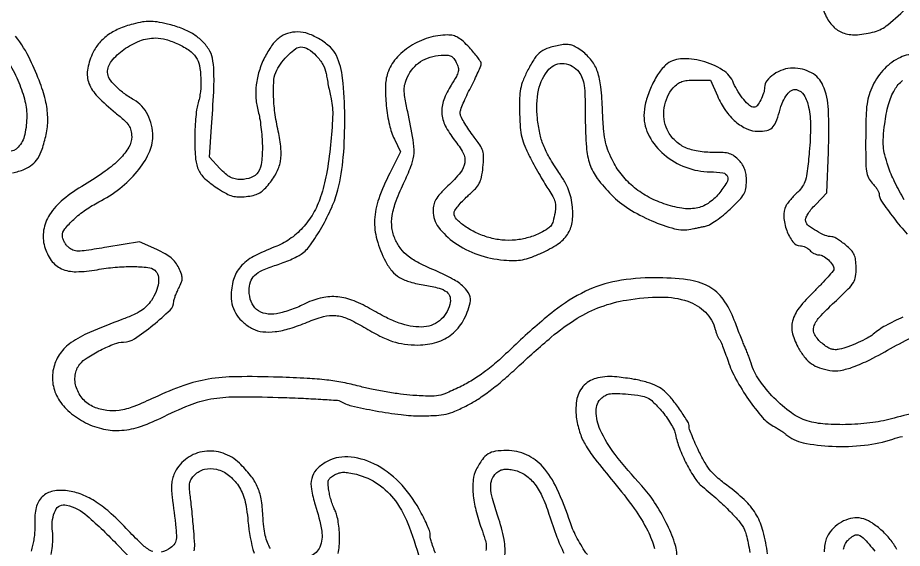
# Model space of a CAD drawing. Extents: x 0 to 2791, y 427 to 2463.
# Drawn here: x 1102.2 to 1395.7, y 1943.5 to 2119.7 of the extents above; entities that cross this region are included whole.
import ezdxf

# ---------------------------------------------------------------- set-up
doc = ezdxf.new("R2010")
doc.units = 0

msp = doc.modelspace()

# ---------------------------------------------------------------- linework, layer by layer
for points in [[(1396, 2173.573365, -0.146149), (1395.610443, 2172.269095, -0.000938), (1388.898394, 2162.076965, -0.004024), (1382.607973, 2152.728375, -0.014995), (1378.428497, 2147, 0.035667), (1373.217778, 2139.200884, 0.058009), (1370.106476, 2131.878995, 0.072348), (1369.18044, 2125.377434, 0.119131), (1370.494289, 2120.011044, 0.08292), (1373.11178, 2116.515304, 0.116433), (1376.460677, 2114.549524, 0.096534), (1380.819503, 2114.083513, 0.043687), (1386.5, 2115.077813, 0.10977), (1390.898841, 2117.363791, 0.020319), (1397.687877, 2123.54492, 0.022877)], [(1395.907576, 2020.256079, 0.023916), (1390.165338, 2017.437695, 0.047978), (1386, 2014.588159, -0.052853), (1384.100252, 2013.315473, -0.016662), (1381.020568, 2011.822778, -0.017181), (1377.684802, 2010.476305, -0.029935), (1374.826538, 2009.625117, -0.061638), (1373.383438, 2009.470897, -0.078277), (1372.065174, 2009.701116, -0.06441), (1370.696563, 2010.3754, -0.02828), (1369.076538, 2011.589051, -0.082894), (1366.665044, 2014.418141, -0.212074), (1366.343204, 2017.031906, -0.113543), (1368.142875, 2020.163769, -0.01735), (1373.25, 2025.301892, 0.006359), (1377.795217, 2029.677994, 0.058381), (1379.504529, 2031.813472, 0.105192), (1380.22607, 2033.797744, 0.040222), (1380.399532, 2036.746789, 0.025714), (1380.208657, 2039.35452, 0.077837), (1379.71839, 2041.060478, 0.080894), (1378.741791, 2042.498311, 0.029282), (1376.937307, 2044.19348, 0.016852), (1375.55829, 2045.267998, 0.020479), (1374.194747, 2046.175585, 0.019504), (1373.004616, 2046.837104, 0.117615), (1372.321701, 2047, -0.099246), (1370.130038, 2047.439354, -0.034393), (1367.232577, 2048.890975, -0.032118), (1364.631256, 2050.660789, -0.164815), (1363.684668, 2052.097828, -0.144765), (1363.716683, 2053.105653, -0.052153), (1364.312156, 2054.426643, -0.040461), (1365.395562, 2055.981422, -0.021492), (1366.966007, 2057.727657), (1370.718503, 2061.555773), (1371.20907, 2075.027887, 0.019338), (1371.176736, 2089.254347, 0.089952), (1369.3897, 2097.23216, 0.17113), (1365.577182, 2101.417971, 0.122981), (1359.396023, 2102.985258, 0.082486), (1356.179316, 2102.46282, 0.068018), (1353.063434, 2100.913488, 0.074838), (1350.770671, 2098.791821, 0.170303), (1350, 2096.594802, -0.079356), (1349.688803, 2094.646382, -0.042407), (1348.733355, 2092.396097, -0.039984), (1347.533229, 2090.508035, -0.235372), (1346.513799, 2090, -0.17981), (1345.038075, 2090.548431, -0.039354), (1343.099483, 2092.506134, -0.038464), (1341.204213, 2095.133394, -0.039378), (1339.750485, 2098, 0.156254), (1336.076031, 2102.357, 0.07568), (1329.31568, 2105.288075, 0.076942), (1322.123171, 2106.042103, 0.17704), (1317.183079, 2103.955937, 0.065488), (1314.503641, 2100.709346, 0.038584), (1312.16795, 2096.24542, 0.038494), (1310.536837, 2091.451884, 0.062841), (1310, 2087.197353, 0.12483), (1311.736695, 2080.349491, 0.092837), (1316.672408, 2074.269491, 0.086349), (1323.850885, 2070.049101, 0.08815), (1331.980858, 2068.541321, -0.035515), (1336.186385, 2068.210378, -0.269512), (1337.677766, 2067.014081, -0.237716), (1337.477804, 2064.991244, -0.028874), (1334.792583, 2061.253979, -0.076581), (1331.293682, 2058.077301, -0.101457), (1327.312183, 2056.477419, -0.08635), (1322.532837, 2056.441153, -0.042237), (1316.609898, 2057.947903, -0.04347), (1311.066802, 2060.42607, -0.04967), (1306.296657, 2063.735655, -0.051155), (1302.388216, 2067.825228, -0.051425), (1299.399321, 2072.616253, -0.025931), (1297.942794, 2076.0311, -0.039973), (1297.0825, 2079.122604, -0.029842), (1296.580932, 2082.904874, -0.008383), (1296.250893, 2088.8551, 0.016472), (1295.680546, 2096.808973, 0.056825), (1294.564139, 2101.847483, 0.08194), (1292.608044, 2105.470214, 0.065238), (1289.451178, 2108.605036, 0.026608), (1287.581976, 2109.87944, 0.060202), (1286.024442, 2110.584236, 0.069806), (1284.494575, 2110.839441, 0.047911), (1282.736861, 2110.716482, 0.031378), (1278.519407, 2109.73645, 0.086855), (1275.804819, 2108.376825, 0.086027), (1273.698684, 2106.167784, 0.03039), (1271.4833, 2102.37945, 0.019488), (1269.857994, 2098.830197, 0.049626), (1269.045634, 2096.120654, 0.042321), (1268.715555, 2093.062718, 0.011131), (1268.712232, 2088.133431, 0.012702), (1268.941943, 2083.248411, 0.040629), (1269.440595, 2080.027638, 0.0438), (1270.431923, 2077.059701, 0.016631), (1272.305903, 2073.111605, 0.006596), (1273.810497, 2070.288185, 0.005201), (1275.511076, 2067.270742, 0.00526), (1277.149535, 2064.500659, 0.012958), (1278.425678, 2062.512197, -0.022264), (1279.779438, 2060.313868, -0.060159), (1280.470491, 2058.619579, -0.071262), (1280.675791, 2056.983345, -0.04202), (1280.475894, 2055.019813, -0.015845), (1279.837909, 2052.127907, -0.093128), (1279.186463, 2050.724316, -0.098479), (1278.084946, 2049.68945, -0.018743), (1275.686588, 2048.314956, -0.051057), (1271.688175, 2046.713788, -0.046586), (1267.322758, 2045.893388, -0.046216), (1262.845827, 2045.892071, -0.048422), (1258.516819, 2046.719425, -0.038896), (1254.316825, 2048.316458, -0.042632), (1250.549265, 2050.505389, -0.046091), (1247.797504, 2052.840426, -0.194974), (1246.991864, 2054.800891, -0.145287), (1247.252909, 2055.695996, -0.023985), (1248.310042, 2057.175887, -0.024623), (1249.765644, 2058.843987, -0.019556), (1251.490704, 2060.5, 0.018706), (1254.049982, 2062.948498, 0.069841), (1255.360283, 2064.743148, 0.074125), (1256.085934, 2066.773727, 0.02278), (1256.572507, 2070, 0.020284), (1256.790889, 2073.430527, 0.083932), (1256.492894, 2075.47894, 0.072189), (1255.518718, 2077.464814, 0.012639), (1253.073667, 2080.850411, -0.015118), (1251.513941, 2083.032836, -0.018512), (1250.19664, 2085.165798, -0.017224), (1249.230892, 2087.012743, -0.112305), (1249, 2088.027747, -0.086381), (1249.186647, 2089.100055, -0.011055), (1250.028125, 2091.290491, -0.012663), (1251.159821, 2093.864598, -0.010239), (1252.5, 2096.569489, 0.006519), (1253.840685, 2099.22554, 0.008953), (1254.971875, 2101.650253, 0.006205), (1255.85276, 2103.698266, 0.098766), (1256, 2104.436393, 0.144804), (1255.804179, 2105.098373, 0.014163), (1254.847969, 2106.485498, 0.016994), (1253.580243, 2108.099363, 0.012661), (1252.078192, 2109.794241, 0.019044), (1249.950618, 2111.908405, 0.054822), (1248.27759, 2113.140113, 0.07302), (1246.673404, 2113.779554, 0.058868), (1244.828192, 2113.994423, 0.074153), (1238.495694, 2113.039236, 0.067562), (1232.495237, 2110.267936, 0.070888), (1227.712195, 2106.164078, 0.100678), (1224.938448, 2101.313495, 0.077026), (1224.199304, 2096.875272, 0.028429), (1224.489072, 2090.520314, 0.028727), (1225.523572, 2084.103673, 0.060735), (1227.194745, 2079.358269), (1229.246366, 2075.216539), (1225.630261, 2068.120955, 0.03355), (1221.989968, 2059.611749, 0.072461), (1220.630597, 2052.637568, 0.080707), (1221.37929, 2046.053941, 0.050559), (1224.227882, 2038.824192, 0.056996), (1226.342218, 2035.667968, 0.080471), (1228.91296, 2033.475725, 0.067709), (1232.382108, 2031.966724, 0.029212), (1237.315791, 2030.880686, -0.023709), (1241.99615, 2029.904253, -0.101343), (1244.545246, 2028.656892, -0.178668), (1245.636615, 2026.916584, -0.113589), (1245.588983, 2024.498514, -0.080211), (1244.297675, 2021.494524, -0.082963), (1242.138217, 2019.089298, -0.083952), (1239.338454, 2017.537418, -0.084858), (1236.194678, 2017, -0.044049), (1232.453871, 2017.330199, -0.041871), (1228.762253, 2018.311362, -0.03207), (1224.514426, 2020.145424, -0.012823), (1218.942956, 2023.169979, 0.042412), (1213.02003, 2025.945512, 0.073038), (1207.701018, 2027.066052, 0.077872), (1202.525144, 2026.580087, 0.05505), (1197.0494, 2024.525033, -0.019473), (1194.877975, 2023.528954, -0.014078), (1192.388292, 2022.583328, -0.014257), (1189.968148, 2021.817889, -0.029821), (1188.040341, 2021.39046, -0.086759), (1184.362925, 2021.443864, -0.129039), (1181.47107, 2022.820391, -0.129892), (1179.640314, 2025.431263, -0.088529), (1179, 2029.019326, -0.076824), (1179.459984, 2031.99541, -0.126753), (1180.801413, 2034.140479, -0.088675), (1183.399287, 2035.853288, -0.024474), (1188, 2037.56963, 0.014723), (1190.306834, 2038.379353, 0.012546), (1192.690047, 2039.364866, 0.012728), (1194.813627, 2040.371505, 0.034622), (1196.242714, 2041.222958, 0.087883), (1199.333528, 2044.29196, 0.023732), (1203.051211, 2050.141267, 0.024822), (1206.383611, 2056.716528, 0.042489), (1208.401675, 2062.522526, 0.041906), (1210.22449, 2073.413679, 0.023212), (1210.705262, 2086.893551, 0.021964), (1210.008636, 2099.619374, 0.08514), (1207.920621, 2107.208831, 0.097565), (1205.923453, 2109.931599, 0.049192), (1202.50707, 2112.50252, 0.048942), (1198.607353, 2114.381518, 0.088026), (1195.12151, 2115, 0.074477), (1191.757964, 2114.496194, 0.090448), (1188.931598, 2113.032786, 0.075628), (1186.448209, 2110.428602, 0.036893), (1184.09405, 2106.473866, 0.040586), (1182.288127, 2101.979313, 0.045836), (1181.321855, 2097.430778, 0.047503), (1181.219319, 2092.930685, 0.050252), (1181.977789, 2088.579331, -0.026913), (1182.463672, 2086.398116, -0.011192), (1182.893781, 2083.410524, -0.011036), (1183.212837, 2080.182812, -0.014014), (1183.357815, 2077.191795, -0.03362), (1183.103576, 2071.764191, -0.114027), (1181.925433, 2068.445206, -0.161934), (1179.692773, 2066.634029, -0.090361), (1176.21309, 2066, -0.05088), (1174.327787, 2066.192347, -0.071153), (1172.736163, 2066.765071, -0.058435), (1171.154226, 2067.857145, -0.023432), (1169.259264, 2069.686578), (1165.782373, 2073.373156), (1166.49795, 2083.436578, 0.004765), (1167.217886, 2095.136371, 0.021885), (1167.273375, 2101.933319, 0.038334), (1166.77727, 2106.335226, 0.099555), (1165.577724, 2109.27587, 0.055834), (1163.182172, 2112.135472, 0.053997), (1160.18804, 2114.430733, 0.048163), (1156.462336, 2116.229956, 0.031124), (1151.870444, 2117.607304, 0.01495), (1148.408412, 2118.306521, 0.042114), (1145.949863, 2118.516521, 0.045021), (1143.583879, 2118.305512, 0.019128), (1140.472974, 2117.619056, 0.037481), (1135.698384, 2115.981729, 0.057774), (1131.915739, 2113.812392, 0.064335), (1129.023099, 2111.037546, 0.062931), (1126.905434, 2107.598931, 0.069238), (1125.334537, 2102.296872, 0.132599), (1125.835227, 2097.918996, 0.099604), (1128.660651, 2093.569431, 0.028643), (1134.622993, 2088.137427, -0.012663), (1137.60005, 2085.594357, -0.060619), (1139.065819, 2083.914491, -0.093574), (1139.766334, 2082.30163, -0.055844), (1140, 2080.21601, -0.134969), (1139.038794, 2076.720031, -0.059965), (1136.096718, 2072.901048, -0.044043), (1131.24713, 2068.761597, -0.020764), (1124.340895, 2064.266303, 0.037658), (1117.258329, 2059.308036, 0.078071), (1112.774434, 2054.286719, 0.102863), (1110.782572, 2049.121976, 0.111595), (1111.10089, 2043.75, 0.083988), (1113.329995, 2039.124045, 0.13515), (1116.69607, 2036.371249, 0.107889), (1121.587229, 2035.37015, 0.041731), (1128.512841, 2036.040355, -0.022757), (1134.527525, 2036.853496, -0.024749), (1140.424611, 2037.085862, -0.022972), (1145.396544, 2036.806943, -0.148771), (1147.68481, 2035.846621, -0.16135), (1148.740123, 2034.156354, -0.088438), (1148.892407, 2031.694121, -0.070468), (1148.134445, 2028.790612, -0.05024), (1146.531547, 2025.831614, -0.04605), (1144.93611, 2023.894127, -0.05357), (1143.085626, 2022.388993, -0.040705), (1140.566339, 2021.030839, -0.014591), (1136.781547, 2019.502037, 0.012447), (1126.031494, 2015.213249, 0.051345), (1119.917853, 2011.816782, 0.08575), (1116.309165, 2008.241269, 0.088853), (1114.163823, 2003.704239, 0.096429), (1113.794086, 1998.591413, 0.094795), (1115.362663, 1993.679399, 0.084493), (1118.841606, 1989.258397, 0.059337), (1124.017139, 1985.587189, 0.062052), (1129.942468, 1983.258328, 0.074177), (1135.903888, 1982.645366, 0.06607), (1142.316855, 1983.796234, 0.037741), (1149.621918, 1986.756106, -0.018238), (1159.233951, 1991.09407, -0.05327), (1166.214789, 1993.109205, -0.042694), (1174.267364, 1993.829828, -0.008631), (1188.638866, 1993.63804, -0.002994), (1196.183682, 1993.36183, -0.004597), (1202.712817, 1993.02348, -0.001667), (1208.319663, 1992.662435, -0.122085), (1209.188363, 1992.383585, 0.081493), (1212.938146, 1990.838064, 0.012175), (1220.953408, 1989.180115, 0.014652), (1229.425567, 1987.896886, 0.031073), (1236.047523, 1987.506452, 0.011908), (1241.128983, 1987.643931, 0.043375), (1244.322897, 1988.086069, 0.046502), (1247.279546, 1989.056656, 0.015158), (1251.438929, 1991.017049, 0.028101), (1254.996928, 1993.087148, 0.016825), (1258.988624, 1995.917467, 0.014988), (1263.313552, 1999.417701, 0.011072), (1267.891406, 2003.535263, -0.013442), (1279.207339, 2013.616801, -0.036923), (1287.862322, 2019.888617, -0.049538), (1295.709984, 2023.720876, -0.048638), (1304.206331, 2025.963576, -0.037994), (1315.749764, 2026.946244, -0.082675), (1324.506611, 2025.568967, -0.116818), (1330.428732, 2021.909036, -0.137051), (1333.654264, 2016.172928, 0.017265), (1333.952627, 2015.112928, 0.02063), (1334.308567, 2014.138298, 0.019861), (1334.670333, 2013.351823, 0.112609), (1334.963744, 2013, -0.130264), (1335.305053, 2012.560518, -0.005079), (1336.092958, 2010.649659, -0.008735), (1336.970595, 2008.342289, -0.006025), (1337.886967, 2005.700968, 0.045628), (1340.519363, 1999.69511, 0.025718), (1344.719946, 1992.930667, 0.024347), (1349.290323, 1986.990623, 0.096234), (1352.874896, 1984.124841, -0.013925), (1353.996662, 1983.496793, -0.010428), (1355.197242, 1982.745602, -0.010561), (1356.298697, 1981.990323, -0.023622), (1357.094437, 1981.360636, 0.130401), (1362.769106, 1978.568001, 0.038492), (1372.470814, 1977.387916, 0.03836), (1383.201658, 1977.737718, 0.053022), (1392.606757, 1979.793669, -0.023701), (1395.783161, 1980.685661, -0.007666)], [(1100.450619, 2068.217135, 0.052449), (1104.451627, 2069.415342, 0.068159), (1107.022727, 2070.928313, 0.08629), (1108.859858, 2072.978476, 0.062237), (1110.281913, 2076.045264, 0.019966), (1111.623068, 2080.892248, 0.061195), (1112.178046, 2086.021388, 0.04869), (1111.55655, 2091.559246, 0.038925), (1109.672068, 2097.947059, 0.019346), (1106.356294, 2105.716422, 0.057391), (1101.483612, 2113.545467, 0.025877)], [(1401.549198, 1988.64068, 0.029804), (1393, 1986.737728, -0.036587), (1385.978388, 1985.274361, -0.025263), (1377.882489, 1984.610544, -0.025567), (1370.112862, 1984.76461, -0.054097), (1364.193325, 1985.835905, -0.087191), (1358.906521, 1988.462292, -0.0409), (1353.130173, 1993.495595, -0.040839), (1348.201472, 1999.459556, -0.079718), (1345.525765, 2005, 0.012249), (1345.143704, 2006.171302, 0.005978), (1344.60214, 2007.646875, 0.005926), (1344.002005, 2009.168991, 0.008536), (1343.432212, 2010.5, -0.008401), (1342.772727, 2012.039378, -0.002829), (1341.8616, 2014.305431, -0.002813), (1340.881971, 2016.823586, -0.00322), (1339.974628, 2019.241893, 0.065632), (1336.317001, 2026.20656, 0.11702), (1331.49012, 2030.467135, 0.092335), (1324.430315, 2032.697753, 0.03027), (1313.5, 2033.369327, 0.045274), (1301.018174, 2032.247393, 0.067119), (1290.587467, 2028.858147, 0.056283), (1280.18509, 2022.326922, 0.022665), (1267.535342, 2011.267513, -0.008525), (1262.001146, 2006.145935, -0.018725), (1257.561654, 2002.4654, -0.023319), (1253.557475, 1999.677951, -0.025625), (1249.43216, 1997.369022, -0.011164), (1244.641855, 1995.133176, -0.056956), (1241.838638, 1994.264276, -0.054446), (1238.857404, 1994.031265, -0.009666), (1233.257253, 1994.312153, -0.015834), (1229.254446, 1994.718269, -0.008931), (1224.428693, 1995.450768, -0.008907), (1219.581447, 1996.364479, -0.014421), (1215.5, 1997.33291, 0.018021), (1210.1151, 1998.56974, 0.019298), (1204.776331, 1999.382839, 0.014542), (1198.252971, 1999.928596, 0.005108), (1188.862433, 2000.343655, 0.011553), (1174.740787, 2000.496881, 0.037441), (1165.409579, 1999.682044, 0.04546), (1157.30368, 1997.588007, 0.023917), (1147.679432, 1993.615131, -0.016874), (1140.698779, 1990.617809, -0.053699), (1135.805589, 1989.292347, -0.075364), (1131.718204, 1989.264579, -0.063116), (1127.534299, 1990.421222, -0.109327), (1123.938823, 1992.953309, -0.104496), (1121.675964, 1996.804749, -0.111469), (1121.247586, 2001.033907, -0.13989), (1122.772236, 2004.64962, -0.083487), (1125.205375, 2006.814765, -0.023169), (1129.668894, 2009.336529, -0.022638), (1134.317029, 2011.427146, -0.09463), (1137.316718, 2012, 0.148421), (1140.95373, 2013.10394, 0.023066), (1147.074872, 2017.618793, 0.020891), (1152.769084, 2022.647437, 0.204171), (1154, 2025.5362, -0.074541), (1154.096326, 2026.178735, -0.013858), (1154.478956, 2027.313086, -0.014577), (1155.00629, 2028.624996, -0.012849), (1155.630489, 2029.961117, 0.022695), (1156.51758, 2031.961742, 0.093753), (1156.759954, 2033.256773, 0.090597), (1156.516783, 2034.573318, 0.020409), (1155.617436, 2036.676055, 0.053), (1154.521798, 2038.459595, 0.055965), (1153.093201, 2039.937053, 0.0451), (1151.114477, 2041.291519, 0.020199), (1148.30026, 2042.720075), (1142.626626, 2045.31755), (1131.804032, 2043.512187, -0.003367), (1124.951703, 2042.4165, -0.0379), (1122.206976, 2042.207334, -0.098512), (1120.516713, 2042.543101, -0.085981), (1118.990719, 2043.508399, -0.047945), (1118.228927, 2044.343681, -0.039696), (1117.584774, 2045.361487, -0.04131), (1117.14312, 2046.399359, -0.080109), (1117, 2047.28691, -0.171597), (1117.804677, 2049.562547, -0.035265), (1120.753582, 2052.726286, -0.035111), (1124.71258, 2055.926691, -0.035169), (1129.078365, 2058.539711, 0.049948), (1136.047174, 2062.995071, 0.053316), (1141.827047, 2068.658033, 0.059133), (1145.713046, 2074.708013, 0.113693), (1147, 2080.294652, 0.055741), (1146.575575, 2084.089947, 0.063518), (1145.323916, 2087.523166, 0.067322), (1143.332311, 2090.36724, 0.076744), (1140.733842, 2092.435474, -0.030633), (1137.274987, 2094.703193, -0.041343), (1134.473818, 2097.180935, -0.047795), (1132.581939, 2099.576607, -0.144217), (1132, 2101.552233, -0.171082), (1133.322254, 2105.303512, -0.067072), (1137.358514, 2109.132762, -0.063336), (1142.663043, 2112.021274, -0.093304), (1147.862231, 2113, -0.071237), (1151.394627, 2112.494157, -0.039161), (1155.485729, 2110.941391, -0.039207), (1159.157224, 2108.84212, -0.098561), (1161.307693, 2106.653153, -0.096373), (1162.45743, 2103.839216, -0.038813), (1162.948957, 2099.698249, -0.037484), (1162.79258, 2095.150793, -0.046147), (1161.943182, 2090.993398, 0.040612), (1161.535846, 2089.10626, 0.011026), (1161.202292, 2086.068284, 0.011082), (1160.975542, 2082.592341, 0.011304), (1160.905047, 2079.132674, 0.023327), (1161.215767, 2072.780765, 0.089482), (1162.282494, 2068.985722, 0.101914), (1164.529243, 2066.064547, 0.035246), (1168.814133, 2062.863732, 0.019569), (1171.473727, 2061.298339, 0.055915), (1173.463266, 2060.501069, 0.06324), (1175.437492, 2060.216589, 0.030712), (1177.988178, 2060.330437, 0.030822), (1180.367587, 2060.733084, 0.063626), (1182.132801, 2061.390145, 0.064832), (1183.655353, 2062.460872, 0.033123), (1185.271677, 2064.154009, 0.048659), (1187.977689, 2068.120181, 0.079107), (1189.348396, 2071.951151, 0.070554), (1189.544691, 2076.325531, 0.031528), (1188.629899, 2082.027914, -0.022789), (1187.528857, 2088.199996, -0.026492), (1187.064359, 2094.143588, -0.028026), (1187.220976, 2099.191393, -0.09719), (1188.122186, 2102.315741, -0.047183), (1189.801148, 2104.941555, -0.035415), (1192.10025, 2107.490096, -0.034173), (1194.44912, 2109.459263, -0.158654), (1196.110366, 2110, -0.142771), (1198.571812, 2109.282531, -0.060333), (1201.256538, 2107.076781, -0.058441), (1203.466977, 2104.14335, -0.092593), (1204.526265, 2101.189719, 0.005332), (1204.827241, 2099.440086, 0.002531), (1205.25037, 2097.192487, 0.002508), (1205.716587, 2094.846307, 0.003552), (1206.156789, 2092.763427, -0.06307), (1206.687458, 2086.843939, -0.017305), (1206.02032, 2077.486186, -0.018206), (1204.631363, 2067.783521, -0.035702), (1202.702298, 2060.227668, -0.050825), (1200.217941, 2054.707603, -0.054202), (1196.714794, 2049.930722, -0.056086), (1192.390841, 2046.156013, -0.062381), (1187.481834, 2043.593915, 0.034051), (1180.449686, 2040.415503, 0.089152), (1176.123213, 2036.984938, 0.110419), (1173.793984, 2032.747565, 0.070782), (1173, 2027.166977, 0.074355), (1173.482131, 2023.94283, 0.07344), (1174.88688, 2020.985798, 0.069483), (1177.168461, 2018.43041, 0.056548), (1180.22001, 2016.386228, 0.095457), (1183.478317, 2015.424853, 0.054735), (1187.589655, 2015.477424, 0.043899), (1192.506794, 2016.524909, 0.025071), (1198.219868, 2018.595871, -0.033447), (1203.627563, 2020.454331, -0.087787), (1207.699442, 2020.817808, -0.084793), (1211.732305, 2019.765348, -0.029771), (1217.04835, 2016.970787, 0.01696), (1222.353058, 2014.006387, 0.038913), (1226.569298, 2012.234269, 0.046138), (1230.538477, 2011.313742, 0.035152), (1234.993398, 2011.021962, 0.072451), (1241.232049, 2011.961792, 0.097096), (1246.273645, 2014.636407, 0.09563), (1249.984896, 2019.053534, 0.068323), (1252.335605, 2025.084461, 0.170763), (1252.065203, 2027.699539, 0.095297), (1250.153933, 2030.313649, 0.061622), (1246.511768, 2032.949003, 0.025052), (1241, 2035.633187, -0.01587), (1235.351604, 2038.256757, -0.047674), (1231.756884, 2040.519707, -0.065439), (1229.319217, 2042.969165, -0.057228), (1227.466508, 2046.074271, -0.07461), (1226.377992, 2049.936826, -0.0716), (1226.448027, 2054.005715, -0.051793), (1227.77339, 2058.915496, -0.019007), (1230.609143, 2065.527323, 0.021726), (1232.936312, 2071.035809, 0.078559), (1233.688467, 2074.756143, 0.054893), (1233.393148, 2079.158118, 0.006982), (1231.590431, 2088.5, -0.007017), (1230.663376, 2093.305915, -0.043063), (1230.435646, 2095.816745, -0.069886), (1230.701694, 2097.773048, -0.036993), (1231.539724, 2100.078396, -0.071013), (1233.353149, 2102.942744, -0.072617), (1235.88346, 2105.160318, -0.069921), (1239.030761, 2106.622938, -0.058886), (1242.651013, 2107.273405, -0.026489), (1244.724877, 2107.288288, -0.101472), (1245.970306, 2106.972878, -0.121194), (1246.871136, 2106.227112, -0.045595), (1247.728698, 2104.818785, -0.05275), (1248.339283, 2103.148289, -0.118145), (1248.352473, 2101.8057, -0.073273), (1247.734766, 2100.220919, -0.011808), (1246.021598, 2097.373004, 0.052498), (1243.561228, 2092.410496, 0.103999), (1242.91573, 2088.084593, 0.102969), (1244.065591, 2083.8365, 0.050761), (1247.102814, 2079.108339, -0.044414), (1249.959965, 2074.782001, -0.160481), (1250.532599, 2071.573976, -0.137566), (1249.114109, 2068.354645, -0.029507), (1244.925444, 2063.835241, 0.014288), (1242.333604, 2061.204026, 0.052734), (1240.934912, 2059.340713, 0.076734), (1240.23651, 2057.619071, 0.058117), (1240, 2055.591181, 0.163066), (1241.826168, 2050.140587, 0.079106), (1247.182435, 2044.98468, 0.068218), (1254.850178, 2041.068164, 0.064065), (1263.455484, 2039.25151, 0.01942), (1267.039481, 2039.103538, 0.046169), (1269.693608, 2039.342638, 0.043874), (1272.338196, 2040.074002, 0.016085), (1275.928851, 2041.548557, 0.041129), (1281.346689, 2044.536855, 0.098), (1284.595445, 2047.761244, 0.111241), (1286.134984, 2051.704598, 0.06286), (1286.264342, 2056.859217, 0.028351), (1285.781652, 2059.905422, 0.04003), (1284.986128, 2062.534272, 0.036416), (1283.719002, 2065.179881, 0.018693), (1281.774826, 2068.302689, -0.016019), (1278.577235, 2073.378089, -0.038019), (1276.62033, 2077.386498, -0.042275), (1275.413124, 2081.378514, -0.024538), (1274.61405, 2086.327064, -0.077288), (1275.018965, 2095.685281, -0.133993), (1278.477182, 2102.597202, -0.241499), (1283.466914, 2104.51284, -0.209012), (1288.382041, 2101.702202, -0.068919), (1289.504515, 2099.655477, -0.056828), (1290.122129, 2097.241545, -0.028605), (1290.419304, 2093.523288, -0.004534), (1290.518093, 2086.202202, 0.016591), (1290.874633, 2076.72518, 0.064977), (1292.038603, 2070.999428, 0.079057), (1294.508723, 2066.347287, 0.032205), (1299.194227, 2060.899163, 0.059641), (1304.924054, 2056.29418, 0.037265), (1312.55645, 2052.288136, 0.037049), (1320.169272, 2049.639756, 0.116099), (1325.54849, 2049.480693, 0.000781), (1326.496582, 2049.676005, 0.000332), (1327.766548, 2049.940571, 0.000328), (1329.121523, 2050.224713, 0.00043), (1330.358907, 2050.486155, 0.079504), (1331.806582, 2051.043925, 0.019652), (1333.961643, 2052.412313, 0.01961), (1336.335119, 2054.195186, 0.018519), (1338.608907, 2056.191443, 0.011486), (1341.6954, 2059.247848, 0.060656), (1343.126933, 2061.146023, 0.089563), (1343.78813, 2062.978135, 0.041949), (1344, 2065.499035, 0.032038), (1343.86385, 2067.621648, 0.053912), (1343.447174, 2069.355621, 0.057706), (1342.69522, 2070.877806, 0.04335), (1341.547749, 2072.353977, 0.046351), (1339.947325, 2073.78839, 0.088377), (1338.405549, 2074.555759, 0.059391), (1336.308929, 2074.908929, 0.01206), (1332.533724, 2075, -0.044513), (1327.325633, 2075.464578, -0.073792), (1323.153867, 2076.871419, -0.084431), (1319.959544, 2079.254867, -0.079248), (1317.649467, 2082.608885, -0.083157), (1316.68159, 2085.98701, -0.064537), (1316.742073, 2089.817097, -0.064866), (1317.77387, 2093.484747, -0.086183), (1319.656805, 2096.385681, -0.043666), (1321.131031, 2097.720608, -0.077358), (1322.571505, 2098.496666, -0.0636), (1324.369004, 2098.884919, -0.021428), (1327.053079, 2099), (1332.02522, 2099), (1334.347754, 2093.748337, 0.048018), (1337.042805, 2088.956696, 0.062259), (1340.411238, 2085.2129, 0.071691), (1344.141708, 2082.818465, 0.107282), (1347.912352, 2082, 0.049216), (1350.742193, 2082.279226, 0.138688), (1352.496054, 2083.175264, 0.111895), (1353.738857, 2084.991904, 0.026384), (1354.91845, 2088.5, -0.030573), (1356.083283, 2091.870526, -0.065643), (1357.45888, 2094.245604, -0.098055), (1358.974618, 2095.572981, -0.181429), (1360.567308, 2095.837866, -0.214385), (1363.064194, 2094.068384, -0.081919), (1364.633848, 2090.002438, -0.052521), (1365.261581, 2083.746222, -0.021698), (1364.849909, 2075.23534, -0.005685), (1364.183727, 2068.796234, -0.041134), (1363.575546, 2065.744031, -0.079384), (1362.636458, 2063.735439, -0.055924), (1361.013123, 2061.837259, 0.016264), (1359.843529, 2060.670743, 0.01384), (1358.685496, 2059.367613, 0.014061), (1357.697371, 2058.122201, 0.037816), (1357.090511, 2057.169121, 0.143681), (1356.356791, 2053.657706, 0.067799), (1357.352902, 2049.092068, 0.071648), (1359.416563, 2045.253217, 0.237968), (1361.900608, 2044, -0.068263), (1362.701874, 2043.890094, -0.044557), (1363.576037, 2043.559375, -0.04422), (1364.387117, 2043.074159, -0.062724), (1365, 2042.5, 0.058838), (1365.603356, 2041.925928, 0.04377), (1366.385207, 2041.440625, 0.044593), (1367.216848, 2041.10952, 0.07257), (1367.967457, 2041, -0.135568), (1369.458573, 2040.588135, -0.053282), (1371.176348, 2039.294566, -0.05333), (1372.564588, 2037.687022, -0.15261), (1373, 2036.293693, -0.175618), (1372.765898, 2035.647743, -0.006664), (1371.071158, 2033.670885, -0.011279), (1368.949774, 2031.368922, -0.007629), (1366.433731, 2028.837806, 0.031492), (1361.468259, 2023.341553, 0.103435), (1359.283851, 2018.994032, 0.131854), (1359.295406, 2014.759405, 0.066389), (1361.379165, 2009.796402, 0.036602), (1363.460742, 2006.774971, 0.071874), (1365.590532, 2004.787439, 0.072288), (1368.187377, 2003.491003, 0.03741), (1371.714982, 2002.613043, 0.085499), (1375.211676, 2002.618084, 0.045304), (1379.409809, 2003.746442, 0.029921), (1384.920832, 2006.161003, 0.009573), (1392.807144, 2010.38686, -0.017841), (1400.704283, 2014.451923, -0.057761)], [(1400.536259, 2107.728177, 0.110828), (1395.060949, 2106.535895, 0.092251), (1389.793472, 2102.782189, 0.079245), (1385.893185, 2097.19592, 0.036021), (1384.675099, 2094.140383, 0.043436), (1383.999415, 2091.126036, 0.026749), (1383.671451, 2087.045854, 0.005526), (1383.558479, 2079.836879, 0.00385), (1383.582216, 2072.134669, 0.033433), (1383.847814, 2068.719881, 0.076339), (1384.495751, 2066.60163, 0.076058), (1385.75, 2064.772428, -0.019629), (1386.611382, 2063.777585, -0.023476), (1387.339062, 2062.774142, -0.023131), (1387.864551, 2061.885915, -0.122603), (1388, 2061.341832, 0.152333), (1388.794169, 2058.795642, 0.013087), (1392.866081, 2053.22096, 0.017994), (1397.34544, 2047.826856, 0.053757)], [(1098.845566, 2105.37503, -0.035324), (1102.229428, 2098.950391, -0.038479), (1104.410749, 2092.729316, -0.061708), (1105.178296, 2087.164332, -0.059378), (1104.520873, 2080.915215, -0.129796), (1102.307478, 2076.680056, -0.220702), (1099.140679, 2075.353735, -0.178208)], [(1396.366138, 2059.278668, -0.019898), (1393.159534, 2065.212403, -0.033613), (1391.019154, 2070.442442, -0.017014), (1389.911483, 2074.192247, -0.042842), (1389.436873, 2076.998024, -0.039125), (1389.425733, 2079.988477, -0.012259), (1389.868867, 2084.449843, -0.034797), (1391.138383, 2090.942836, -0.06611), (1393.182301, 2095.849768, -0.092746), (1395.830425, 2098.920269, -0.170154)], [(1350.980323, 1941.655196, 0.031372), (1349.562818, 1949.072231, 0.066028), (1347.373268, 1954.500111, 0.068449), (1343.9019, 1959.047801, 0.035991), (1338.5, 1963.692631, -0.014939), (1334.638952, 1966.739711, -0.041294), (1332.180259, 1969.174576, -0.044896), (1330.270426, 1971.861134, -0.020428), (1328.25, 1975.672772, -0.007106), (1327.005244, 1978.370157, -0.009431), (1325.954687, 1980.859983, -0.007129), (1325.14924, 1982.960534, -0.088202), (1325, 1983.799966, 0.13747), (1324.504038, 1985.569763, 0.01381), (1322.099246, 1989.288143, 0.018509), (1319.3326, 1993.0141, 0.038261), (1316.856233, 1995.660584, 0.073442), (1314.455792, 1997.286965, 0.039186), (1311.10644, 1998.588124, 0.030487), (1306.701131, 1999.625405, 0.015012), (1301, 2000.430393, 0.080163), (1294.699632, 2000.116775, 0.143875), (1290.181076, 1997.674554, 0.147102), (1287.764339, 1993.223142, 0.085182), (1287.54752, 1987.08774, 0.04178), (1288.623441, 1982.233987, 0.054904), (1290.436561, 1978.077726, 0.035696), (1293.690883, 1973.242571, 0.008129), (1299.902511, 1965.561713, -0.018556), (1306.727459, 1956.753013, -0.038748), (1311.220186, 1949.335897, -0.051395), (1313.472785, 1943.431382, -0.190547)], [(1321, 1940.356135, 0.083546), (1320.155267, 1945.376361, 0.030899), (1317.384951, 1952.017724, 0.030559), (1313.540162, 1958.763048, 0.041513), (1309.233509, 1964.287646, -0.020999), (1300.40957, 1974.697529, -0.058909), (1295.476233, 1982.863488, -0.102185), (1294.075316, 1989.06677, -0.21672), (1295.9896, 1993.490588, -0.073521), (1297.335987, 1994.389705, -0.076853), (1298.864831, 1994.843609, -0.045992), (1301.039706, 1994.937796, -0.010348), (1304.7396, 1994.680848, -0.014154), (1308.96241, 1994.178781, -0.077798), (1311.146059, 1993.498685, -0.08201), (1312.964807, 1992.197892, -0.016675), (1315.683464, 1989.29671, -0.023279), (1317.329236, 1987.232279, -0.021762), (1318.815724, 1984.978025, -0.022328), (1319.957585, 1982.861776, -0.066273), (1320.471827, 1981.298486, 0.046526), (1321.770661, 1976.754821, 0.026113), (1324.133072, 1971.515895, 0.025604), (1326.892392, 1966.774379, 0.077154), (1329.386445, 1964, -0.011172), (1334.444965, 1959.679271, -0.017413), (1338.583032, 1955.714106, -0.019661), (1341.678625, 1952.27302, -0.06457), (1343.310084, 1949.695583, -0.044807), (1343.930952, 1947.972269, -0.01321), (1344.571232, 1945.235578, -0.013147), (1345.131441, 1942.105776, -0.013788)], [(1186.050742, 1943.417897, -0.046729), (1185.050638, 1945.43555, -0.035918), (1184.33541, 1947.789419, -0.02886), (1183.850892, 1950.690625, -0.014338), (1183.556135, 1954.409172, 0.029508), (1182.945288, 1959.969173, 0.06369), (1181.693249, 1964.080185, 0.064351), (1179.4563, 1967.717588, 0.030677), (1175.741159, 1971.776366, 0.110035), (1170.319511, 1975.093337, 0.11679), (1164.123652, 1975.698338, 0.120024), (1158.442303, 1973.46794, 0.120718), (1154.437232, 1968.878619, 0.041638), (1153.68874, 1967.078339, 0.047276), (1153.287747, 1965.253577, 0.040843), (1153.204184, 1963.175512, 0.021155), (1153.421709, 1960.584397, -0.002053), (1154.685013, 1950.276657, -0.037317), (1154.8282, 1946.967536, -0.128243), (1154.288246, 1945.134393, -0.104943), (1152.890082, 1943.635564, -0.091004), (1149.792449, 1942.216781, -0.161254)], [(1291.209794, 1941.409263, -0.0305), (1287.845389, 1946.810513, -0.043264), (1285.592177, 1952, 0.02665), (1281.094488, 1963.378153, 0.073411), (1276.406452, 1970.591903, 0.106427), (1270.996601, 1974.58535, 0.106358), (1264.42139, 1976, 0.03651), (1260.698981, 1975.727828, 0.103305), (1258.265715, 1974.834502, 0.100672), (1256.357336, 1973.026479, 0.033632), (1254.355789, 1969.721127, 0.094814), (1253.325697, 1966.246238, 0.046314), (1253.295253, 1961.606554, 0.039236), (1254.203926, 1956.130305, 0.0267), (1256.048489, 1950.087168, -0.011018), (1257.233162, 1946.601279, -0.051781), (1257.657292, 1944.53129, -0.077554), (1257.562148, 1942.839233, -0.045464)], [(1240.775542, 1941.870303, -0.015447), (1239.367634, 1946.030109, -0.074), (1239, 1948.500524, 0.097329), (1238.827973, 1949.37589, 0.008865), (1237.946234, 1951.427999, 0.011214), (1236.786581, 1953.853516, 0.008546), (1235.412712, 1956.457425, 0.067458), (1228.752591, 1965.453264, 0.084339), (1220.373611, 1971.568982, 0.101347), (1211.731912, 1973.869905, 0.152603), (1204.225074, 1971.995802, 0.069896), (1201.209148, 1969.521383, 0.128818), (1199.731433, 1966.737016, 0.101872), (1199.627807, 1963.121214, 0.03353), (1200.906275, 1957.929053, -0.033743), (1203.049861, 1949.207499, -0.143977), (1202.45453, 1943.935437, -0.21293), (1199.324208, 1941.003014, -0.083487)], [(1160.738193, 1942.662692, 0.067608), (1160.917349, 1944.740416, 0.008384), (1160.618322, 1949.28082, 0.002555), (1160.345501, 1952.385782, 0.002009), (1160.019192, 1955.747279, 0.002031), (1159.690637, 1958.869354, 0.00501), (1159.417303, 1961.156725, -0.018919), (1159.184317, 1963.706574, -0.067718), (1159.31797, 1965.333935, -0.090449), (1159.853174, 1966.608395, -0.051899), (1160.906725, 1967.906725, -0.137147), (1164.219563, 1969.772008, -0.12175), (1168.184637, 1969.763696, -0.105163), (1172.148914, 1967.829335, -0.08171), (1175.407907, 1964.29028, -0.040529), (1176.638135, 1962.039178, -0.03895), (1177.508237, 1959.589389, -0.030881), (1178.125904, 1956.568334, -0.013474), (1178.58754, 1952.5, 0.051393), (1180.621317, 1941.852525, 0.146853)], [(1263.787612, 1940.454511, 0.077486), (1263.559514, 1946.43777, 0.033617), (1261.506973, 1954.15421, -0.014933), (1259.71452, 1960.00421, -0.057375), (1259.136111, 1963.75934, -0.09894), (1259.559247, 1966.397543, -0.120316), (1260.960006, 1968.463806, -0.056979), (1262.084866, 1969.269794, -0.076686), (1263.258035, 1969.704458, -0.065883), (1264.640712, 1969.801645, -0.031021), (1266.421097, 1969.58078, -0.093781), (1270.206065, 1968.102002, -0.081233), (1273.410568, 1965.282418, -0.063631), (1276.130602, 1960.943958, -0.031745), (1278.475266, 1954.888954, 0.011996), (1281.104697, 1947.211594, 0.032034), (1283.452481, 1941.925984, 0.039261)], [(1208.549014, 1941.755543, 0.043295), (1209, 1946.95403, 0.020543), (1208.893428, 1949.546798, 0.020017), (1208.574387, 1952.144792, 0.020761), (1208.103887, 1954.422099, 0.058064), (1207.528603, 1955.944687, -0.029192), (1206.919767, 1957.312145, -0.014774), (1206.30688, 1959.09583, -0.014623), (1205.780833, 1960.980598, -0.021096), (1205.435761, 1962.67636, -0.020732), (1205.172936, 1964.910422, -0.106597), (1205.341919, 1966.138489, -0.138883), (1205.979016, 1967.021272, -0.044595), (1207.343288, 1967.91613, -0.049983), (1208.846314, 1968.536619, -0.067051), (1210.300315, 1968.76788, -0.050778), (1212.049168, 1968.631828, -0.016893), (1214.563914, 1968.088223, -0.088853), (1221.796893, 1964.824138, -0.08691), (1227.511721, 1959.232069, -0.065672), (1232.104412, 1950.657115, -0.028149), (1236.004714, 1938.23687, 0.062674)], [(1147.018904, 1942.416151, -0.090389), (1143.826251, 1944.470668, -0.016872), (1138.883212, 1949.417977, 0.020695), (1133.24625, 1954.974212, 0.039368), (1128.211609, 1958.866372, 0.0485), (1123.456571, 1961.356947, 0.062417), (1118.693742, 1962.628499, 0.083728), (1113.848129, 1962.478965, 0.145931), (1110.325717, 1960.610401, 0.140471), (1108.31739, 1957.054555, 0.075306), (1107.887506, 1951.9906, -0.02735), (1107.905368, 1950.360083, -0.014416), (1107.758518, 1948.339848, -0.014302), (1107.488488, 1946.274296, -0.021369), (1107.124453, 1944.4906, -0.000593), (1106.636823, 1942.542262, -0.000246)], [(1113.23575, 1941.426567, 0.029134), (1113.702136, 1944.200919, 0.02989), (1113.835926, 1946.955272, 0.023233), (1113.662946, 1949.950653, -0.134123), (1114.67244, 1956.107692, -0.361634), (1118.386305, 1957.890843, -0.118807), (1125.262281, 1954.285942, -0.022776), (1135.5, 1944.459012), (1144.5, 1934.995966)], [(1393.900165, 1943.105676, 0.05554), (1391.714599, 1946.473631, 0.040427), (1388.61214, 1949.689826, 0.041458), (1385.210744, 1952.22082, 0.085368), (1382.147268, 1953.467654, 0.095501), (1379.290557, 1953.541317, 0.069509), (1376.250287, 1952.58938, 0.066318), (1373.45014, 1950.776041, 0.071028), (1371.296405, 1948.329619, 0.05975), (1370.495376, 1946.71561, 0.046548), (1370.013668, 1944.81557, 0.034783), (1369.804298, 1942.379287, 0.014249)], [(1376.236788, 1943.194816, -0.078042), (1376.667987, 1944.719831, -0.076207), (1377.548153, 1946.053208, -0.029235), (1378.306183, 1946.798282, -0.031735), (1379.126376, 1947.42813, -0.03349), (1379.891338, 1947.870673, -0.114881), (1380.44678, 1948, -0.205245), (1382.695524, 1947.036319, -0.02073), (1386.61991, 1942.558354, -0.025206)]]:
    msp.add_lwpolyline(points, format="xyb")

doc.saveas('drawing.dxf')
